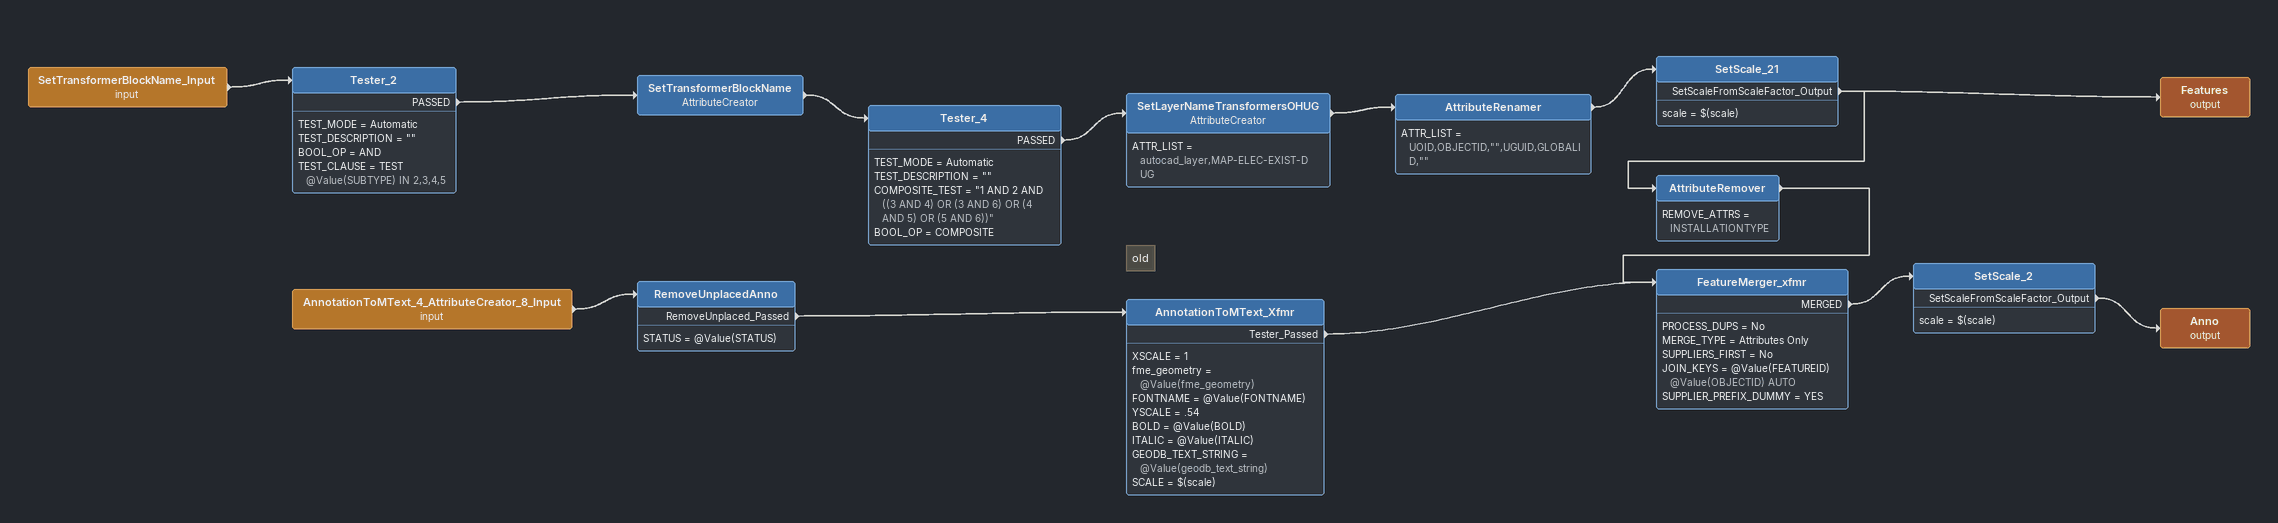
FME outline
SetTransformerBlockName_Input (input)
    -> Tester_2
Tester_2
    TEST_MODE = Automatic
    TEST_DESCRIPTION = ""
    BOOL_OP = AND
    TEST_CLAUSE = TEST @Value(SUBTYPE) IN 2,3,4,5
    PASSED -> SetTransformerBlockName
SetTransformerBlockName: AttributeCreator
    -> Tester_4
Tester_4
    TEST_MODE = Automatic
    TEST_DESCRIPTION = ""
    COMPOSITE_TEST = "1 AND 2 AND ((3 AND 4) OR (3 AND 6) OR (4 AND 5) OR (5 AND 6))"
    BOOL_OP = COMPOSITE
    PASSED -> SetLayerNameTransformersOHUG
SetLayerNameTransformersOHUG: AttributeCreator
    ATTR_LIST = autocad_layer,MAP-ELEC-EXIST-DUG
    -> AttributeRenamer
AttributeRenamer
    ATTR_LIST = UOID,OBJECTID,"",UGUID,GLOBALID,""
    -> SetScale_21
SetScale_21
    scale = $(scale)
    SetScaleFromScaleFactor_Output -> Features (output)
    SetScaleFromScaleFactor_Output -> AttributeRemover
Features (output)
AttributeRemover
    REMOVE_ATTRS = INSTALLATIONTYPE
    -> FeatureMerger_xfmr
AnnotationToMText_4_AttributeCreator_8_Input (input)
    -> RemoveUnplacedAnno
RemoveUnplacedAnno
    STATUS = @Value(STATUS)
    RemoveUnplaced_Passed -> AnnotationToMText_Xfmr
Note: old
AnnotationToMText_Xfmr
    XSCALE = 1
    fme_geometry = @Value(fme_geometry)
    FONTNAME = @Value(FONTNAME)
    YSCALE = .54
    BOLD = @Value(BOLD)
    ITALIC = @Value(ITALIC)
    GEODB_TEXT_STRING = @Value(geodb_text_string)
    SCALE = $(scale)
    Tester_Passed -> FeatureMerger_xfmr
FeatureMerger_xfmr
    PROCESS_DUPS = No
    MERGE_TYPE = Attributes Only
    SUPPLIERS_FIRST = No
    JOIN_KEYS = @Value(FEATUREID) @Value(OBJECTID) AUTO
    SUPPLIER_PREFIX_DUMMY = YES
    MERGED -> SetScale_2
SetScale_2
    scale = $(scale)
    SetScaleFromScaleFactor_Output -> Anno (output)
Anno (output)
